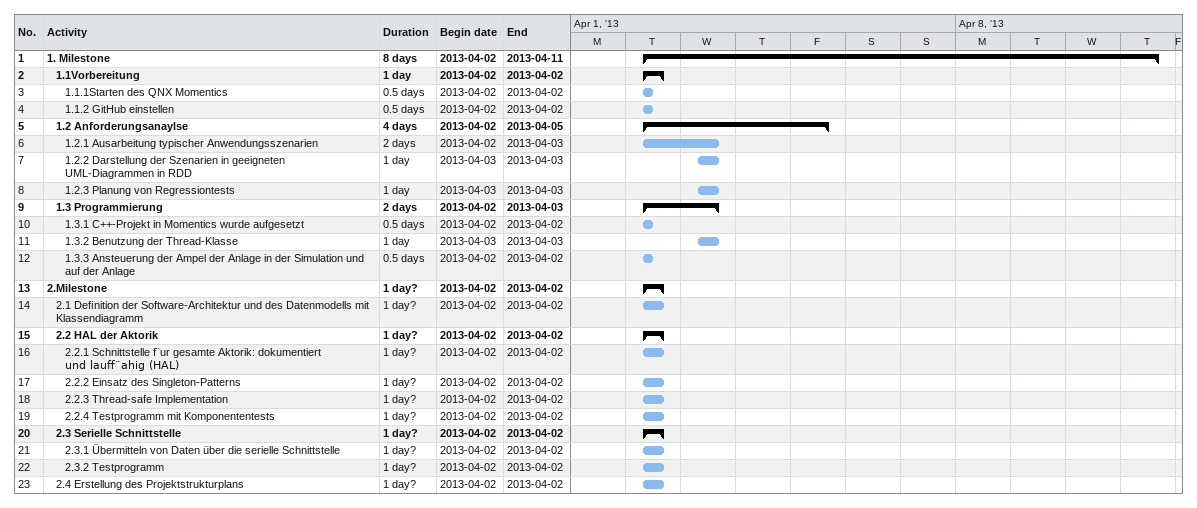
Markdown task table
| ID | Level | Task | Duration | Start | Finish |
|---|---|---|---|---|---|
| 1 | 1 | **1. Milestone** | 8d | 2013-04-02 | 2013-04-11 |
| 2 | 2 | **1.1Vorbereitung** | 1d | 2013-04-02 | 2013-04-02 |
| 3 | 3 | 1.1.1Starten des QNX Momentics | 0.5d | 2013-04-02 | 2013-04-02 |
| 4 | 3 | 1.1.2 GitHub einstellen | 0.5d | 2013-04-02 | 2013-04-02 |
| 5 | 2 | **1.2 Anforderungsanaylse** | 4d | 2013-04-02 | 2013-04-05 |
| 6 | 3 | 1.2.1 Ausarbeitung typischer Anwendungsszenarien | 2d | 2013-04-02 | 2013-04-03 |
| 7 | 3 | 1.2.2 Darstellung der Szenarien in geeigneten UML-Diagrammen in RDD | 1d | 2013-04-03 | 2013-04-03 |
| 8 | 3 | 1.2.3 Planung von Regressiontests | 1d | 2013-04-03 | 2013-04-03 |
| 9 | 2 | **1.3 Programmierung** | 2d | 2013-04-02 | 2013-04-03 |
| 10 | 3 | 1.3.1 C++-Projekt in Momentics wurde aufgesetzt | 0.5d | 2013-04-02 | 2013-04-02 |
| 11 | 3 | 1.3.2 Benutzung der Thread-Klasse | 1d | 2013-04-03 | 2013-04-03 |
| 12 | 3 | 1.3.3 Ansteuerung der Ampel der Anlage in der Simulation und auf der Anlage | 0.5d | 2013-04-02 | 2013-04-02 |
| 13 | 1 | **2.Milestone** | 1d? | 2013-04-02 | 2013-04-02 |
| 14 | 2 | 2.1 Deﬁnition der Software-Architektur und des Datenmodells mit Klassendiagramm | 1d? | 2013-04-02 | 2013-04-02 |
| 15 | 2 | **2.2 HAL der Aktorik** | 1d? | 2013-04-02 | 2013-04-02 |
| 16 | 3 | 2.2.1 Schnittstelle f¨ur gesamte Aktorik: dokumentiert und lauﬀ¨ahig (HAL) | 1d? | 2013-04-02 | 2013-04-02 |
| 17 | 3 | 2.2.2 Einsatz des Singleton-Patterns | 1d? | 2013-04-02 | 2013-04-02 |
| 18 | 3 | 2.2.3 Thread-safe Implementation | 1d? | 2013-04-02 | 2013-04-02 |
| 19 | 3 | 2.2.4 Testprogramm mit Komponententests | 1d? | 2013-04-02 | 2013-04-02 |
| 20 | 2 | **2.3 Serielle Schnittstelle** | 1d? | 2013-04-02 | 2013-04-02 |
| 21 | 3 | 2.3.1 Übermitteln von Daten über die serielle Schnittstelle | 1d? | 2013-04-02 | 2013-04-02 |
| 22 | 3 | 2.3.2 Testprogramm | 1d? | 2013-04-02 | 2013-04-02 |
| 23 | 2 | 2.4 Erstellung des Projektstrukturplans | 1d? | 2013-04-02 | 2013-04-02 |
